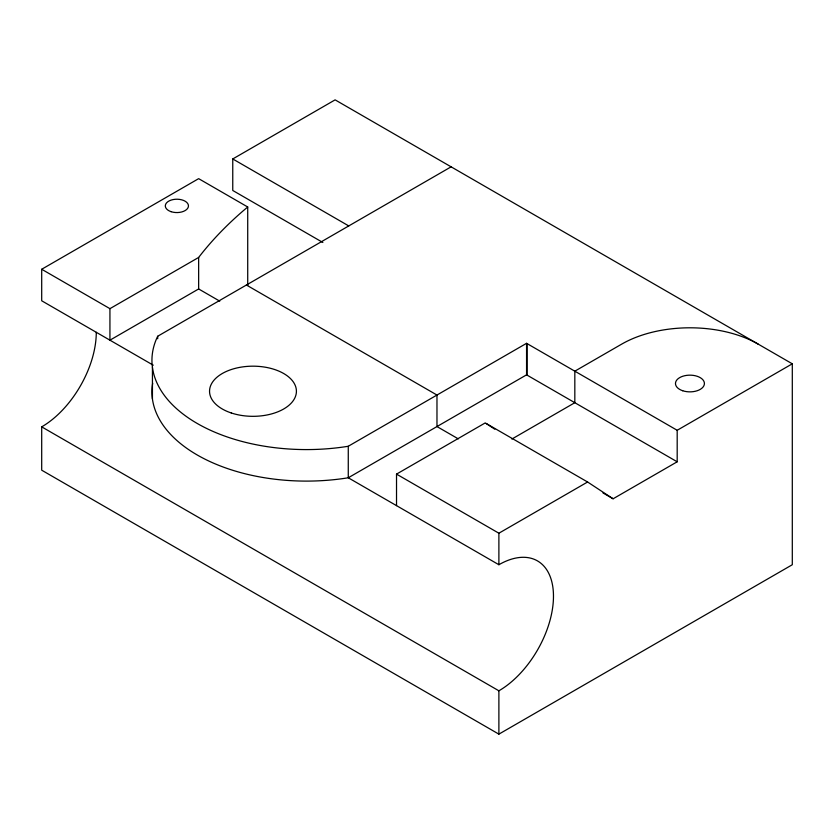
<?xml version="1.0" encoding="UTF-8"?>
<svg xmlns="http://www.w3.org/2000/svg" width="834" height="834" viewBox="0 0 834 834"><rect width="100%" height="100%" fill="white"/><g stroke="black" fill="none" stroke-linecap="round" stroke-linejoin="round"><path stroke-width="1.25" d="M41.7 269.267L198.648 178.653L247.719 206.988L243.33 210.7A537.638 310.404 0 0 0 198.648 257.445L109.932 308.663L41.7 269.267L41.7 300.782L153.258 365.188M322.862 242.486L232.759 190.475L232.759 158.96L335.112 99.861L792.3 363.812L792.3 564.733L498.888 734.139L41.7 470.188L41.7 426.852A77.197 44.567 -60 0 0 96.285 332.297M219.749 301.147L198.648 288.96L109.932 340.178L109.932 308.663M157.699 338.76L157.699 336.238L451.121 166.831M157.699 336.238A154.54 89.217 0 0 0 197.21 423.453A154.54 89.217 0 0 0 348.268 446.263L526.567 343.316L677.187 430.281L792.3 363.812M677.187 430.281L677.187 461.796L526.567 374.841L348.268 477.778A154.54 89.217 0 0 1 152.674 383.213M396.525 505.644L396.525 474.119L485.232 422.911L587.595 482L613.105 498.784L677.187 461.796M511.878 439.049L574.824 402.697L574.824 371.182L621.705 344.119A96.504 55.711 0 0 1 758.179 344.119M396.525 474.119L498.888 533.218L587.595 482M232.759 158.96L348.768 225.931M246.405 285.019L436.974 395.045L436.974 426.56L458.304 438.872M602.982 492.946L613.105 498.784M498.888 734.139L498.888 690.802A77.197 44.567 -60 0 0 553.474 596.247A77.197 44.567 -60 0 0 498.888 564.733L348.268 477.778L348.268 446.263M41.7 426.852L498.888 690.802M486.295 423.609L494.802 429.208M527.067 343.608L527.067 375.123M526.567 343.316L526.567 374.841M498.888 533.218L498.888 564.733M247.719 206.988L247.719 285.416M198.648 257.445L198.648 288.96M152.434 367.429L152.434 398.944M682.712 390.75A14.48 8.361 0 0 0 704.417 383.515A14.48 8.361 0 0 0 682.712 376.27A14.48 8.361 0 0 0 682.712 390.75M171.095 211.68A11.582 6.682 0 0 0 188.463 205.894A11.582 6.682 0 0 0 171.095 200.108A11.582 6.682 0 0 0 171.095 211.68M231.268 412.966A43.431 25.072 0 0 0 296.414 391.25A43.431 25.072 0 0 0 231.268 369.535A43.431 25.072 0 0 0 231.268 412.966"/></g></svg>
